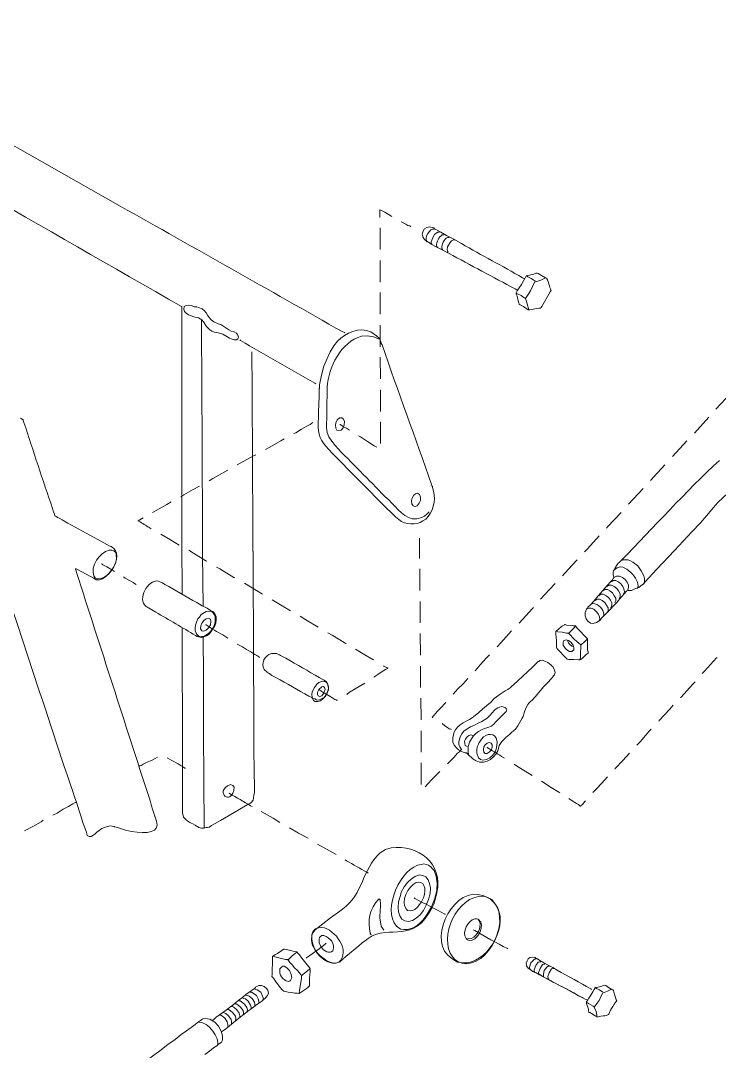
# Model space of a CAD drawing. Extents: x 0 to 593, y 0 to 274.
# Drawn here: x 507.61 to 539.98, y 60.95 to 108.73 of the extents above; entities that cross this region are included whole.
import ezdxf

# ---------------------------------------------------------------- set-up
doc = ezdxf.new("R2010")
doc.units = 0
doc.header["$LTSCALE"] = 0.3
doc.header["$MEASUREMENT"] = 0
doc.layers.add('1', color=1, linetype='CONTINUOUS')

msp = doc.modelspace()

# ---------------------------------------------------------------- linework, layer by layer
at = {"layer": '1', "color": 41, "lineweight": 13}
for points in [[(497.079, 108.734), (497.101, 108.712), (497.145, 108.69, -0.000078), (507.463, 102.831), (512.222, 100.134, -0.001048), (522.539, 94.298), (522.606, 94.276), (522.628, 94.254)], [(515.087, 82.156), (515.081, 84.532, -0.001423), (515.076, 95.456), (515.076, 95.479), (515.053, 95.478, -0.000633), (495.818, 106.555), (495.796, 106.555)], [(528.036, 98.398), (527.68, 98.597), (527.347, 98.773), (527.08, 98.928), (526.88, 99.039), (526.791, 99.083), (526.746, 99.127), (526.702, 99.127), (526.679, 99.149), (526.546, 99.171), (526.435, 99.149), (526.324, 99.082), (526.258, 98.971), (526.214, 98.837), (526.236, 98.704), (526.326, 98.593), (526.459, 98.483), (526.481, 98.483), (526.504, 98.46), (526.637, 98.372), (526.837, 98.261), (527.104, 98.129), (527.437, 97.952, 0.002401), (530.528, 96.294), (530.595, 96.25), (530.617, 96.228), (530.639, 96.228)], [(515.987, 94.881), (515.987, 94.859, -0.000536), (516.037, 83.979), (516.065, 81.581)], [(521.28, 91.897), (521.235, 91.919, -0.001255), (517.788, 93.909), (517.766, 93.931)], [(516.335, 71.345), (516.446, 71.412), (516.867, 71.657), (517.688, 72.126), (518.109, 72.371), (518.22, 72.438), (518.286, 72.482), (518.375, 72.594), (518.397, 72.683), (518.419, 72.838), (518.441, 72.927), (518.44, 73.238, -0.005539), (518.409, 76.746), (518.403, 79.055, -0.00002), (518.323, 93.177), (518.323, 93.377)], [(511.906, 84.279), (511.862, 84.301), (511.795, 84.346), (511.706, 84.39), (511.461, 84.523), (511.15, 84.699), (510.817, 84.876), (510.127, 85.252), (509.794, 85.429), (509.527, 85.583), (509.416, 85.65), (509.327, 85.694), (509.26, 85.738), (509.216, 85.76), (509.193, 85.782), (509.171, 85.849), (509.126, 85.96), (509.082, 86.115, -0.003696), (507.761, 90.109), (507.717, 90.198), (507.717, 90.242), (507.694, 90.242), (507.672, 90.264), (507.605, 90.308)], [(504.249, 73.824), (504.293, 74.113), (504.358, 74.757), (504.445, 75.468, -0.000177), (505.685, 85.863), (505.685, 85.951), (505.707, 86.018), (505.707, 86.062), (505.707, 86.04), (505.729, 85.996), (505.751, 85.907, 0.000324), (509.756, 73.771), (509.891, 73.394), (510.002, 73.039), (510.114, 72.706)], [(513.713, 72.182), (513.668, 72.338), (513.623, 72.515), (513.556, 72.715, -0.000674), (510.199, 83.143), (510.177, 83.231), (510.154, 83.298), (510.154, 83.32), (510.177, 83.32), (510.466, 83.166), (510.777, 82.989), (510.933, 82.922), (510.999, 82.878), (511.11, 82.812), (511.266, 82.812), (511.399, 82.857), (511.554, 82.968), (511.687, 83.102), (511.82, 83.258)], [(515.776, 81.758), (516.021, 81.603), (516.243, 81.492), (516.399, 81.382), (516.51, 81.338), (516.554, 81.293), (516.621, 81.205), (516.666, 81.094), (516.666, 80.961), (516.644, 80.805), (516.6, 80.672), (516.423, 80.405), (516.335, 80.294), (516.224, 80.205), (516.091, 80.16), (515.98, 80.137), (515.847, 80.159), (515.802, 80.181), (515.78, 80.181), (515.713, 80.225, 0.005522), (513.868, 81.309), (513.69, 81.419), (513.534, 81.508), (513.467, 81.53), (513.467, 81.552), (513.423, 81.574)], [(516.069, 80.138), (516.073, 78.383, 0.001927), (516.113, 71.322), (516.113, 71.278)], [(526.714, 76.412), (526.67, 76.434), (526.692, 76.456, -0.012269), (527.29, 77.101), (527.312, 77.124)], [(529.205, 75.041), (529.227, 75.041, 0.009497), (529.894, 74.621), (530.027, 74.533)], [(517.264, 72.924), (517.286, 72.902, -0.009916), (518.264, 72.327), (518.331, 72.305)], [(522.645, 69.829), (522.712, 69.785, 0.008013), (523.646, 69.254), (523.712, 69.21)], [(506.051, 54.977, 0.001828), (513.653, 60.68), (514.052, 60.97), (514.429, 61.259), (514.761, 61.504), (515.049, 61.727), (515.293, 61.905), (515.515, 62.061), (515.692, 62.195), (515.803, 62.284), (515.891, 62.351), (515.936, 62.373), (515.958, 62.396), (516.046, 62.462), (516.157, 62.485), (516.269, 62.463), (516.38, 62.441), (516.602, 62.308), (516.78, 62.109), (516.892, 61.887), (516.959, 61.665), (516.959, 61.466), (516.915, 61.377), (516.849, 61.332), (516.782, 61.287), (516.694, 61.198), (516.538, 61.109), (516.361, 60.953), (516.139, 60.797)]]:
    msp.add_lwpolyline(points, format="xyb", dxfattribs=at)
for points in [[(524.258, 99.609), (524.257, 99.965), (524.302, 99.943), (524.39, 99.898), (524.479, 99.854), (524.813, 99.655)], [(525.235, 99.412), (525.458, 99.302), (525.547, 99.235), (525.636, 99.213), (525.68, 99.169)], [(524.262, 98.122), (524.259, 99.121)], [(526.768, 99.061), (526.702, 99.06), (526.613, 99.038), (526.48, 98.86), (526.414, 98.749), (526.392, 98.638), (526.392, 98.549), (526.437, 98.482)], [(527.013, 98.928), (526.946, 98.928), (526.858, 98.883), (526.791, 98.816), (526.725, 98.705), (526.637, 98.483), (526.637, 98.416), (526.681, 98.35)], [(527.235, 98.795), (527.147, 98.795)], [(527.724, 98.575), (527.658, 98.574), (527.569, 98.53), (527.503, 98.441), (527.436, 98.33), (527.392, 98.241), (527.37, 98.13), (527.393, 98.041), (527.415, 97.996)], [(527.458, 98.685), (527.391, 98.685)], [(526.881, 98.284), (526.926, 98.217)], [(527.126, 98.173), (527.171, 98.107)], [(524.265, 96.612), (524.263, 97.611)], [(532.171, 96.254), (532.194, 96.21), (532.171, 96.21), (532.149, 96.165), (532.083, 96.054), (531.818, 95.587), (531.751, 95.476), (531.729, 95.431), (531.685, 95.409), (531.618, 95.409), (531.507, 95.386), (531.285, 95.342), (531.197, 95.319), (531.13, 95.319), (531.085, 95.363), (530.908, 95.474), (530.752, 95.562), (530.707, 95.584), (530.685, 95.651), (530.663, 95.74), (530.618, 95.962), (530.573, 96.05), (530.573, 96.117), (530.617, 96.206), (530.706, 96.339), (530.816, 96.495), (530.905, 96.673), (530.993, 96.806), (531.037, 96.895), (531.059, 96.895), (531.104, 96.918), (531.193, 96.94), (531.392, 96.985), (531.481, 97.03), (531.548, 97.03), (531.592, 97.008), (531.659, 96.963), (531.748, 96.919), (531.926, 96.809), (531.992, 96.787), (531.992, 96.764)], [(530.971, 96.762), (530.949, 96.762), (530.86, 96.806)], [(531.926, 96.809), (531.704, 96.697), (531.571, 96.652), (531.415, 96.608), (531.239, 96.207), (531.128, 96.029), (530.995, 95.852), (531.085, 95.607), (531.152, 95.319)], [(531.46, 96.652), (531.437, 96.674), (531.393, 96.696), (531.26, 96.785), (531.104, 96.851), (531.059, 96.895)], [(524.269, 95.124), (524.267, 96.123)], [(530.995, 95.852), (530.973, 95.874), (530.929, 95.896), (530.795, 95.984), (530.662, 96.051), (530.617, 96.073), (530.595, 96.095)], [(515.853, 95.436), (515.764, 95.458), (515.653, 95.458), (515.52, 95.524), (515.364, 95.546), (515.275, 95.523), (515.187, 95.479)], [(515.854, 94.948), (516.01, 94.859), (516.077, 94.77)], [(517.166, 94.085), (517.277, 94.019), (517.366, 93.974), (517.5, 93.93), (517.611, 93.931), (517.677, 93.975), (517.699, 94.064), (517.677, 94.153), (517.61, 94.241), (517.499, 94.308), (517.366, 94.33), (517.254, 94.396), (517.076, 94.529), (516.876, 94.639), (516.765, 94.683)], [(523.827, 94.301), (524.094, 94.124), (524.228, 93.992), (524.295, 93.836), (524.317, 93.814), (524.317, 93.77), (524.362, 93.703)], [(524.273, 93.614), (524.27, 94.613)], [(521.437, 91.32), (521.436, 91.675), (521.458, 91.698), (521.457, 91.853), (521.545, 92.297), (521.655, 92.719), (521.81, 93.075), (521.942, 93.386), (522.119, 93.653), (522.296, 93.876)], [(524.228, 93.969), (523.961, 94.08), (523.672, 94.123), (523.406, 94.101)], [(524.277, 92.126), (524.274, 93.126)], [(521.813, 91.743), (521.814, 91.388), (521.793, 90.988), (521.795, 90.211), (521.773, 90.144), (521.773, 89.855), (521.818, 89.633), (521.885, 89.434), (522.019, 89.234), (522.197, 89.013)], [(524.281, 90.617), (524.278, 91.616)], [(539.824, 90.722), (540.51, 91.457)], [(538.827, 89.609), (539.491, 90.344)], [(520.264, 89.585), (520.353, 89.63), (520.619, 89.786), (520.841, 89.92), (521.018, 90.009), (521.107, 90.076), (521.151, 90.098)], [(522.395, 90.012), (522.417, 90.012), (522.484, 89.968), (522.573, 89.902), (522.706, 89.835), (522.839, 89.747)], [(524.284, 89.129), (524.282, 90.128)], [(523.262, 89.482), (523.351, 89.437), (523.684, 89.216), (523.996, 89.017), (524.107, 88.951)], [(518.956, 88.849), (519.266, 89.027), (519.665, 89.25), (519.821, 89.34)], [(537.808, 88.519), (538.473, 89.253)], [(517.647, 88.135), (518.401, 88.559), (518.512, 88.604)], [(536.79, 87.406), (537.454, 88.14)], [(516.339, 87.399), (516.517, 87.511), (517.204, 87.89)], [(525.137, 85.6), (524.981, 85.733), (524.825, 85.888), (524.514, 86.176), (523.356, 87.35), (522.777, 87.926)], [(515.031, 86.663), (515.164, 86.752), (515.607, 86.998), (515.896, 87.154)], [(526.643, 87.225), (526.665, 87.159), (526.687, 87.136), (526.687, 87.092)], [(535.771, 86.315), (536.458, 87.05)], [(524.49, 86.665), (524.668, 86.51), (524.802, 86.355)], [(513.723, 85.927), (514.033, 86.105), (514.388, 86.306), (514.588, 86.418)], [(513.08, 85.526), (513.035, 85.548), (513.058, 85.548), (513.124, 85.593), (513.279, 85.682)], [(526.202, 85.692), (526.313, 85.759), (526.424, 85.848), (526.535, 85.959)], [(526.491, 85.737), (526.38, 85.626), (526.247, 85.537)], [(535.445, 83.717), (535.334, 83.605), (535.29, 83.583), (535.29, 83.561), (535.245, 83.516), (535.135, 83.338), (535.068, 83.183), (535.069, 83.05), (535.091, 82.916), (535.091, 82.894), (535.069, 82.872), (535.025, 82.805), (534.959, 82.738), (534.781, 82.538), (534.582, 82.316), (534.361, 82.071), (534.161, 81.826), (534.006, 81.648), (533.896, 81.537), (533.874, 81.514), (533.874, 81.492), (533.829, 81.448), (533.763, 81.292), (533.764, 81.137), (533.808, 81.004), (533.897, 80.893), (534.009, 80.804), (534.142, 80.782), (534.297, 80.827), (534.452, 80.916), (534.474, 80.961), (534.497, 80.983), (534.541, 81.05), (534.785, 81.295), (535.227, 81.762), (535.427, 82.007), (535.604, 82.185), (535.648, 82.252), (535.692, 82.296), (535.737, 82.318), (535.914, 82.319), (536.07, 82.386), (536.247, 82.453), (536.424, 82.587), (536.447, 82.609), (536.535, 82.698), (536.712, 82.898), (537.089, 83.299), (537.908, 84.167), (538.705, 85.035), (539.104, 85.458), (539.48, 85.881)], [(534.753, 85.203), (534.797, 85.269), (535.439, 85.937)], [(513.658, 85.172), (513.569, 85.238)], [(514.948, 84.42), (514.548, 84.663), (514.103, 84.929)], [(526.094, 84.737), (526.094, 84.715)], [(533.734, 84.112), (533.867, 84.246), (534.42, 84.847)], [(511.707, 84.19), (511.84, 84.19), (511.929, 84.146), (512.018, 84.08), (512.04, 83.969)], [(516.238, 83.669), (516.193, 83.691), (515.615, 84.044), (515.393, 84.177)], [(526.096, 83.893), (526.096, 83.804)], [(532.715, 82.999), (532.981, 83.289), (533.402, 83.734)], [(535.334, 83.605), (535.422, 83.694), (535.533, 83.739), (535.755, 83.74), (535.867, 83.696), (535.978, 83.629), (536.2, 83.452), (536.356, 83.23), (536.49, 82.987), (536.513, 82.876), (536.513, 82.676), (536.469, 82.609)], [(511.353, 83.545), (511.375, 83.545), (511.42, 83.501), (511.509, 83.457), (511.597, 83.413), (511.864, 83.258), (511.953, 83.191)], [(517.527, 82.895), (517.483, 82.917), (516.838, 83.315), (516.682, 83.403)], [(526.097, 83.316), (526.1, 82.317)], [(535.068, 83.227), (535.179, 83.316)], [(511.155, 82.856), (511.066, 82.901), (510.999, 82.989)], [(512.376, 82.948), (512.443, 82.882), (512.709, 82.749), (512.821, 82.683), (512.887, 82.639), (512.954, 82.594)], [(513.997, 82.752), (514.131, 82.686), (514.153, 82.686), (514.175, 82.664), (514.286, 82.598)], [(534.981, 82.716), (535.069, 82.783), (535.18, 82.783), (535.314, 82.717), (535.425, 82.629), (535.514, 82.496), (535.559, 82.385), (535.582, 82.251), (535.537, 82.163)], [(535.091, 82.916), (535.224, 82.983), (535.358, 82.984), (535.491, 82.917), (535.624, 82.829), (535.714, 82.696), (535.781, 82.563), (535.781, 82.452), (535.737, 82.341)], [(518.817, 82.143), (517.972, 82.651)], [(531.697, 81.909), (532.117, 82.354), (532.383, 82.643)], [(534.582, 82.293), (534.671, 82.36), (534.804, 82.361), (534.915, 82.294), (535.027, 82.206), (535.116, 82.073), (535.183, 81.962), (535.183, 81.829), (535.139, 81.74)], [(534.782, 82.494), (534.87, 82.561), (534.981, 82.561), (535.115, 82.495), (535.226, 82.406), (535.315, 82.295), (535.382, 82.162), (535.382, 82.029), (535.338, 81.94)], [(536.203, 82.453), (536.158, 82.408)], [(520.107, 81.369), (519.262, 81.877)], [(526.123, 81.806), (526.126, 80.807)], [(534.228, 81.848), (534.317, 81.915), (534.428, 81.916), (534.561, 81.849), (534.672, 81.761), (534.761, 81.628), (534.828, 81.517), (534.829, 81.384), (534.785, 81.295)], [(534.405, 82.071), (534.494, 82.138), (534.605, 82.138), (534.738, 82.072), (534.849, 81.983), (534.939, 81.872), (535.005, 81.739), (535.006, 81.628), (534.962, 81.517)], [(530.7, 80.796), (531.32, 81.486), (531.364, 81.53)], [(533.829, 81.448), (533.918, 81.492), (534.051, 81.493), (534.162, 81.449), (534.274, 81.338), (534.363, 81.227), (534.43, 81.094), (534.452, 80.983), (534.386, 80.872)], [(534.006, 81.648), (534.117, 81.715)], [(521.397, 80.617), (520.819, 80.949), (520.552, 81.126)], [(534.629, 81.183), (534.585, 81.072)], [(515.091, 80.579), (515.098, 77.759)], [(516.178, 80.715), (516.201, 80.715)], [(522.687, 79.843), (522.598, 79.91), (522.042, 80.241), (521.842, 80.352)], [(526.127, 80.318), (526.13, 79.319)], [(529.681, 79.705), (529.859, 79.883), (530.346, 80.44)], [(532.411, 80.423), (532.433, 80.423), (532.5, 80.401), (532.7, 80.379), (532.9, 80.335), (532.988, 80.335), (533.011, 80.313), (533.278, 80.047), (533.478, 79.87), (533.545, 79.804), (533.567, 79.782), (533.567, 79.671), (533.546, 79.426), (533.546, 79.204), (533.524, 79.115), (533.524, 79.093)], [(532.988, 80.335), (533.011, 80.335), (533.276, 80.603), (533.298, 80.647), (533.321, 80.669)], [(516.979, 80.251), (517.201, 80.096)], [(517.646, 79.831), (517.891, 79.698)], [(532.945, 79.98), (532.989, 79.891), (533.056, 79.803), (533.145, 79.736), (533.234, 79.714)], [(533.567, 79.782), (533.589, 79.804), (533.611, 79.826), (533.722, 79.915), (533.877, 80.071)], [(519.426, 78.281), (519.249, 78.369), (519.137, 78.458), (519.071, 78.48), (519.071, 78.502), (519.026, 78.524), (518.893, 78.657), (518.848, 78.768), (518.825, 78.879), (518.869, 79.101), (518.936, 79.19), (519.024, 79.279), (519.113, 79.346), (519.224, 79.39), (519.468, 79.391), (519.601, 79.325), (519.646, 79.303), (519.735, 79.259), (519.89, 79.17)], [(523.976, 79.092), (523.932, 79.114), (523.554, 79.335), (523.131, 79.6)], [(518.647, 79.234), (518.669, 79.211)], [(528.535, 76.416), (528.69, 76.528), (528.823, 76.639), (529.045, 76.839), (529.178, 76.951), (529.333, 77.084), (529.377, 77.107), (529.421, 77.173), (529.554, 77.307), (529.82, 77.507), (530.064, 77.663), (530.175, 77.73), (530.241, 77.775), (530.286, 77.797), (530.33, 77.842), (530.374, 77.886), (530.463, 77.953), (530.64, 78.131), (531.105, 78.554), (531.327, 78.755), (531.593, 79.022), (531.615, 79.022), (531.659, 79.066), (531.77, 79.089), (531.904, 79.045), (532.037, 78.978), (532.17, 78.868), (532.282, 78.757), (532.349, 78.624), (532.371, 78.513), (532.349, 78.402), (532.305, 78.357), (532.261, 78.313), (532.194, 78.224), (532.039, 78.046), (531.84, 77.846), (531.464, 77.401), (531.309, 77.222), (531.242, 77.178), (531.198, 77.133), (531.153, 77.089), (531.109, 77.022), (531.021, 76.866), (530.955, 76.689), (530.911, 76.533), (530.889, 76.466), (530.844, 76.4), (530.645, 76.044), (530.535, 75.888), (530.468, 75.821), (530.424, 75.799), (530.424, 75.777), (530.38, 75.755), (530.335, 75.71)], [(528.663, 78.593), (528.906, 78.86), (529.194, 79.193), (529.327, 79.327)], [(539.188, 78.463), (539.299, 78.575), (539.852, 79.198), (539.875, 79.198)], [(523.978, 78.292), (524.156, 78.426), (524.355, 78.56), (524.51, 78.649), (524.599, 78.693), (524.621, 78.716), (524.577, 78.738), (524.532, 78.76), (524.443, 78.804), (524.421, 78.826)], [(526.131, 78.808), (526.133, 77.809)], [(521.25, 77.175), (521.183, 77.219), (521.139, 77.286), (521.116, 77.375), (521.094, 77.486), (521.116, 77.597), (521.16, 77.708), (521.226, 77.819), (521.27, 77.886), (521.337, 77.975), (521.425, 78.041), (521.514, 78.086), (521.603, 78.109), (521.692, 78.087), (521.758, 78.065), (521.825, 77.998), (521.848, 77.909)], [(521.447, 78.286), (521.58, 78.197), (521.669, 78.153)], [(522.715, 77.49), (522.848, 77.601), (523.114, 77.757), (523.557, 78.025)], [(527.644, 77.502), (527.866, 77.747), (528.109, 77.992), (528.331, 78.236)], [(538.17, 77.351), (538.214, 77.373), (538.745, 77.952), (538.856, 78.085)], [(521.139, 77.308), (521.094, 77.352), (520.961, 77.419)], [(521.404, 77.731), (521.426, 77.708), (521.471, 77.686), (521.604, 77.598), (521.982, 77.377), (522.16, 77.266), (522.227, 77.244), (522.249, 77.222), (522.293, 77.222)], [(521.87, 77.71), (521.826, 77.598), (521.716, 77.42), (521.649, 77.331), (521.538, 77.287)], [(521.559, 77.842), (521.648, 77.864), (521.692, 77.82), (521.715, 77.731)], [(526.157, 77.321), (526.159, 76.321)], [(537.173, 76.26), (537.195, 76.282), (537.682, 76.817), (537.837, 76.995)], [(529.312, 76.485), (529.223, 76.396), (528.98, 76.24)], [(529.424, 76.019), (529.557, 76.152), (529.579, 76.175), (530.089, 76.687), (530.111, 76.709), (530.133, 76.775), (530.11, 76.842), (530.066, 76.886), (529.999, 76.908), (529.91, 76.93), (529.799, 76.908)], [(527.559, 75.859), (527.537, 75.881), (527.47, 75.903), (527.381, 75.969), (527.27, 76.036), (527.137, 76.146)], [(526.161, 75.811), (526.163, 74.811)], [(529.76, 75.043), (529.716, 74.887), (529.627, 74.731), (529.517, 74.598), (529.384, 74.486), (529.228, 74.397), (529.051, 74.352), (528.873, 74.352), (528.718, 74.418), (528.673, 74.44), (528.651, 74.44), (528.629, 74.462), (528.54, 74.529), (528.339, 74.706), (528.273, 74.795), (528.206, 74.794), (528.117, 74.816), (528.006, 74.86), (527.895, 74.927), (527.784, 75.038), (527.694, 75.148), (527.627, 75.281), (527.627, 75.503), (527.649, 75.548)], [(528.294, 75.083), (528.205, 75.127), (528.183, 75.216), (528.182, 75.327), (528.227, 75.416), (528.293, 75.527), (528.382, 75.594), (528.47, 75.617), (528.604, 75.573)], [(529.028, 74.441), (528.917, 74.485), (528.828, 74.552), (528.739, 74.774), (528.739, 74.907), (528.76, 75.062), (528.827, 75.196), (528.849, 75.262), (528.871, 75.285), (528.959, 75.418), (529.048, 75.529), (529.159, 75.596), (529.27, 75.641), (529.381, 75.641), (529.492, 75.619), (529.581, 75.553), (529.648, 75.464)], [(536.154, 75.147), (536.309, 75.303), (536.73, 75.793), (536.819, 75.882)], [(527.916, 75.282), (527.916, 75.171), (527.961, 75.06), (528.028, 74.949)], [(528.362, 74.662), (528.339, 74.861), (528.339, 75.083), (528.405, 75.283)], [(513.086, 74.157), (513.108, 74.179), (513.197, 74.202), (513.286, 74.268), (513.441, 74.335), (513.729, 74.469), (513.951, 74.581)], [(514.395, 74.56), (514.618, 74.427), (514.907, 74.273), (515.04, 74.184), (515.151, 74.118), (515.218, 74.073), (515.24, 74.074)], [(527.386, 74.282), (527.674, 74.571), (527.851, 74.771), (527.939, 74.838), (527.984, 74.905), (528.028, 74.927), (528.028, 74.949)], [(535.136, 74.035), (535.158, 74.057), (535.512, 74.435), (535.822, 74.769)], [(526.164, 74.323), (526.167, 73.324)], [(530.472, 74.267), (530.583, 74.179), (531.317, 73.736)], [(526.345, 73.213), (526.478, 73.347), (526.677, 73.569), (527.031, 73.925)], [(534.117, 72.944), (534.294, 73.122), (534.538, 73.389), (534.804, 73.678)], [(517.329, 73.324), (517.44, 73.28), (517.507, 73.191)], [(531.74, 73.471), (532.185, 73.183), (532.541, 72.962), (532.585, 72.94)], [(533.008, 72.675), (533.163, 72.564), (533.363, 72.431), (533.452, 72.387), (533.497, 72.343), (533.541, 72.321), (533.564, 72.321), (533.586, 72.343), (533.652, 72.41), (533.741, 72.521), (533.785, 72.566)], [(510.181, 72.507), (510.182, 72.484), (510.137, 72.484), (510.026, 72.417), (509.827, 72.306), (509.583, 72.172), (509.295, 71.994), (509.095, 71.904)], [(515.112, 72.03), (515.112, 71.986), (515.135, 71.875), (515.157, 71.808)], [(518.754, 72.062), (519.31, 71.752), (519.621, 71.553)], [(508.651, 71.659), (508.563, 71.592), (508.164, 71.369), (507.787, 71.168)], [(511.494, 71.333), (511.628, 71.378), (511.761, 71.4), (511.938, 71.378), (511.961, 71.356), (512.027, 71.334), (512.183, 71.29), (512.472, 71.202), (512.738, 71.136), (513.005, 71.115), (513.249, 71.093), (513.471, 71.094), (513.649, 71.139), (513.804, 71.206), (513.893, 71.295), (513.937, 71.428)], [(515.691, 71.432), (515.758, 71.388), (515.802, 71.366)], [(520.066, 71.31), (520.488, 71.067), (520.933, 70.824)], [(510.651, 71.109), (510.674, 71.02), (510.696, 70.953)], [(521.355, 70.558), (521.667, 70.381), (522.223, 70.072)], [(524.265, 70.144), (524.509, 70.3), (524.775, 70.389)], [(526.176, 69.616), (526.287, 69.638), (526.398, 69.616), (526.509, 69.572), (526.621, 69.506), (526.687, 69.417), (526.776, 69.328), (526.866, 69.062), (526.911, 68.751), (526.89, 68.418), (526.802, 68.041), (526.647, 67.641), (526.448, 67.307)], [(525.934, 68.771), (526.045, 68.794), (526.156, 68.772), (526.245, 68.728), (526.29, 68.639), (526.334, 68.506), (526.335, 68.373), (526.313, 68.217), (526.269, 68.061), (526.18, 67.884), (526.092, 67.75), (525.981, 67.617), (525.871, 67.528), (525.76, 67.483), (525.649, 67.46), (525.538, 67.482), (525.471, 67.549)], [(524.182, 67.99), (524.226, 68.012), (524.271, 67.968)], [(525.847, 68.06), (525.869, 68.038)], [(526.89, 68.307), (526.802, 67.93), (526.758, 67.774), (526.67, 67.618), (526.515, 67.352)], [(528.8, 68.223), (529.066, 68.157), (529.378, 68.003), (529.578, 67.803), (529.712, 67.582)], [(529.044, 68.135), (529.178, 68.113), (529.311, 68.047), (529.444, 67.981), (529.533, 67.87)], [(521.1, 65.983), (521.078, 66.139), (521.1, 66.317), (521.144, 66.45), (521.254, 66.583), (521.963, 67.14), (522.34, 67.408), (522.518, 67.541)], [(527.27, 67.309), (527.292, 67.309)], [(528.647, 67.09), (528.736, 67.091), (528.803, 67.069), (528.936, 66.936)], [(528.825, 67.046), (528.892, 66.958)], [(521.099, 66.361), (521.166, 66.517), (521.276, 66.628), (521.409, 66.673), (521.565, 66.695)], [(523.853, 66.346), (523.808, 66.434)], [(524.318, 66.747), (524.43, 66.569)], [(525.362, 66.594), (525.229, 66.616), (525.14, 66.66), (525.029, 66.748)], [(528.582, 66.58), (528.649, 66.558)], [(522.078, 65.608), (522.012, 65.564), (521.945, 65.542), (521.879, 65.541), (521.79, 65.563), (521.634, 65.652), (521.567, 65.74), (521.523, 65.807), (521.433, 65.984), (521.433, 66.162), (521.455, 66.229), (521.499, 66.273), (521.566, 66.318), (521.655, 66.318)], [(523.521, 66.034), (523.454, 65.989), (523.41, 65.967), (523.277, 65.833), (522.679, 65.343), (522.39, 65.099), (522.257, 65.054), (522.102, 65.031), (521.946, 65.075), (521.791, 65.141), (521.657, 65.252)], [(521.767, 65.963), (521.744, 65.941)], [(528.405, 66.091), (528.317, 66.113), (528.25, 66.179)], [(528.494, 66.18), (528.316, 66.157)], [(519.281, 65.335), (519.281, 65.357), (519.325, 65.38), (519.392, 65.424), (519.503, 65.491), (519.702, 65.625), (519.769, 65.669), (519.791, 65.692), (519.835, 65.692), (519.924, 65.67), (520.169, 65.604), (520.28, 65.582), (520.369, 65.56), (520.413, 65.56), (520.435, 65.516), (520.524, 65.427), (520.636, 65.272), (520.881, 64.962), (520.97, 64.851), (521.014, 64.806), (521.015, 64.651), (520.993, 64.34), (520.994, 63.985), (520.928, 63.918), (520.839, 63.851), (520.507, 63.628), (520.418, 63.65), (520.307, 63.65), (520.151, 63.672), (519.996, 63.694), (519.885, 63.716), (519.796, 63.738), (519.729, 63.804), (519.64, 63.915), (519.417, 64.203), (519.328, 64.336), (519.239, 64.424), (519.261, 64.513)], [(519.992, 65.181), (520.191, 65.382), (520.347, 65.493), (520.391, 65.538), (520.413, 65.56)], [(530.161, 65.718), (530.183, 65.695)], [(519.281, 65.357), (519.326, 65.357), (519.392, 65.335), (519.881, 65.203), (519.97, 65.203), (520.014, 65.159), (520.081, 65.071), (520.193, 64.96), (520.304, 64.827), (520.437, 64.694), (520.527, 64.583), (520.593, 64.494), (520.638, 64.472), (520.616, 64.428), (520.616, 64.339), (520.529, 63.762), (520.507, 63.673), (520.507, 63.628)], [(520.902, 65.317), (520.858, 65.295), (520.858, 65.272)], [(522.346, 65.076), (522.213, 65.031), (522.058, 65.031)], [(528.097, 65.046), (527.853, 65.09), (527.586, 65.245)], [(527.831, 65.134), (527.719, 65.201), (527.63, 65.312)], [(531.851, 64.389), (531.651, 64.5), (531.496, 64.588), (531.273, 64.699), (531.251, 64.721), (531.118, 64.81), (531.051, 64.92), (531.028, 65.031), (531.072, 65.142), (531.117, 65.231), (531.205, 65.298), (531.316, 65.321), (531.45, 65.299), (531.472, 65.277), (531.561, 65.233), (531.672, 65.166), (531.85, 65.056), (532.05, 64.945), (532.272, 64.835), (532.05, 64.945), (531.85, 65.056), (531.672, 65.166), (531.561, 65.233), (531.472, 65.277), (531.45, 65.299), (531.316, 65.321), (531.205, 65.298), (531.117, 65.231), (531.072, 65.142), (531.028, 65.031), (531.051, 64.92), (531.118, 64.81), (531.251, 64.721), (531.273, 64.699), (531.34, 64.655), (531.474, 64.588), (531.629, 64.522), (531.807, 64.412)], [(531.516, 65.232), (531.45, 65.232), (531.383, 65.188), (531.25, 65.054), (531.184, 64.854), (531.184, 64.787), (531.229, 64.721)], [(531.716, 65.1), (531.65, 65.1), (531.583, 65.077), (531.473, 64.921), (531.407, 64.721), (531.407, 64.655), (531.429, 64.61)], [(519.616, 64.781), (519.704, 64.87), (519.749, 64.892), (519.815, 64.892), (519.949, 64.826), (520.06, 64.693), (520.149, 64.516), (520.172, 64.36), (520.106, 64.227), (520.061, 64.204), (520.017, 64.182)], [(520.638, 64.472), (520.682, 64.517), (520.837, 64.628), (520.97, 64.74), (521.015, 64.762), (521.037, 64.784)], [(531.894, 64.989), (531.85, 64.989), (531.783, 64.967), (531.673, 64.789), (531.607, 64.611), (531.607, 64.544), (531.651, 64.5)], [(532.117, 64.901), (532.05, 64.901), (531.984, 64.856), (531.873, 64.7), (531.829, 64.523), (531.829, 64.456), (531.851, 64.412)], [(532.339, 64.79), (532.272, 64.79), (532.206, 64.768), (532.095, 64.59), (532.029, 64.412), (532.051, 64.346), (532.074, 64.301)], [(517.887, 63.444), (518.042, 63.578), (518.197, 63.689), (518.33, 63.778), (518.441, 63.867), (518.485, 63.912), (518.508, 63.934), (518.641, 64.001), (518.774, 64.001), (518.885, 63.957), (518.996, 63.869), (519.063, 63.78), (519.086, 63.647), (519.041, 63.536), (518.953, 63.425), (518.931, 63.402), (518.864, 63.358), (518.776, 63.269), (518.643, 63.18), (518.488, 63.068)], [(518.242, 63.689), (518.308, 63.689), (518.375, 63.645), (518.531, 63.535), (518.62, 63.379), (518.642, 63.268), (518.643, 63.18)], [(518.441, 63.845), (518.508, 63.823), (518.574, 63.801), (518.73, 63.69), (518.819, 63.513), (518.842, 63.424), (518.842, 63.313)], [(534.365, 62.553), (534.321, 62.53), (534.321, 62.553), (534.254, 62.575), (533.987, 62.752), (533.943, 62.752), (533.943, 62.774), (533.92, 62.818), (533.92, 62.907), (533.831, 63.173), (533.831, 63.24), (533.875, 63.307), (533.941, 63.418), (534.03, 63.551), (534.118, 63.707), (534.184, 63.818), (534.229, 63.885), (534.251, 63.907), (534.295, 63.907), (534.362, 63.929), (534.539, 63.974), (534.606, 63.997), (534.672, 64.019), (534.717, 63.997), (534.85, 63.908), (535.006, 63.82), (535.05, 63.798), (535.073, 63.776), (535.073, 63.754), (535.095, 63.687), (535.118, 63.598), (535.207, 63.332), (535.229, 63.31), (535.207, 63.265)], [(534.984, 63.82), (534.917, 63.798), (534.806, 63.731), (534.562, 63.641), (534.408, 63.308), (534.186, 62.996), (534.276, 62.797), (534.321, 62.53)], [(534.584, 63.686), (534.584, 63.708), (534.54, 63.73), (534.429, 63.796), (534.295, 63.863), (534.251, 63.885), (534.251, 63.907)], [(517.532, 63.155), (517.599, 63.155), (517.666, 63.11), (517.799, 63), (517.911, 62.845), (517.933, 62.734), (517.911, 62.623)], [(517.71, 63.288), (517.776, 63.288), (517.843, 63.244), (517.977, 63.133), (518.088, 62.978), (518.111, 62.867), (518.089, 62.756)], [(517.887, 63.422), (517.954, 63.4), (518.02, 63.378), (518.154, 63.267), (518.265, 63.09), (518.288, 63.001), (518.266, 62.89)], [(518.064, 63.556), (518.131, 63.534), (518.198, 63.511), (518.331, 63.401), (518.443, 63.223), (518.465, 63.135), (518.465, 63.024)], [(533.452, 63.528), (533.586, 63.461), (533.652, 63.439), (533.675, 63.417)], [(533.63, 63.439), (533.764, 63.373), (533.853, 63.329), (533.875, 63.307)], [(534.186, 62.996), (534.186, 63.019), (534.142, 63.041), (534.031, 63.107), (533.92, 63.173), (533.875, 63.196), (533.853, 63.195)], [(516.823, 62.62), (516.89, 62.62), (516.957, 62.576), (517.09, 62.465), (517.179, 62.31), (517.202, 62.199), (517.202, 62.11)], [(516.978, 62.753), (517.045, 62.731), (517.112, 62.709), (517.245, 62.599), (517.357, 62.421), (517.379, 62.333), (517.379, 62.222)], [(517.178, 62.887), (517.244, 62.887), (517.311, 62.843), (517.445, 62.732), (517.556, 62.577), (517.579, 62.466), (517.557, 62.377)], [(517.355, 63.021), (517.422, 63.021), (517.488, 62.999), (517.622, 62.866), (517.733, 62.711), (517.756, 62.6), (517.756, 62.511)], [(515.825, 62.306), (516.003, 62.285), (516.203, 62.196), (516.358, 62.064), (516.514, 61.886), (516.626, 61.709), (516.715, 61.532), (516.738, 61.354), (516.738, 61.243)], [(516.491, 62.375), (516.513, 62.397), (516.579, 62.442), (516.668, 62.531)], [(517.113, 61.999), (517.003, 61.91), (516.936, 61.865), (516.914, 61.843)]]:
    msp.add_lwpolyline(points, dxfattribs=at)
for points in [[(532.194, 96.21), (532.171, 96.254), (532.194, 96.21), (532.171, 96.21), (532.149, 96.165), (532.083, 96.054), (531.818, 95.587), (531.751, 95.476), (531.729, 95.431), (531.685, 95.409), (531.618, 95.409), (531.507, 95.386), (531.285, 95.342), (531.197, 95.319), (531.13, 95.319), (531.085, 95.363), (530.908, 95.474), (530.752, 95.562), (530.707, 95.584), (530.685, 95.651), (530.663, 95.74), (530.618, 95.962), (530.573, 96.05), (530.573, 96.117), (530.617, 96.206), (530.706, 96.339), (530.816, 96.495), (530.905, 96.673), (530.993, 96.806), (531.037, 96.895), (531.059, 96.895), (531.104, 96.918), (531.193, 96.94), (531.392, 96.985), (531.481, 97.03), (531.548, 97.03), (531.592, 97.008), (531.659, 96.963), (531.748, 96.919), (531.926, 96.809), (531.992, 96.787), (531.992, 96.764), (531.992, 96.787), (531.926, 96.809), (531.748, 96.919), (531.659, 96.963), (531.592, 97.008), (531.548, 97.03), (531.481, 97.03), (531.392, 96.985), (531.193, 96.94), (531.104, 96.918), (531.059, 96.895), (531.037, 96.895), (530.993, 96.806), (530.905, 96.673), (530.816, 96.495), (530.706, 96.339), (530.617, 96.206), (530.573, 96.117), (530.573, 96.05), (530.618, 95.962), (530.663, 95.74), (530.685, 95.651), (530.707, 95.584), (530.752, 95.562), (530.908, 95.474), (531.085, 95.363), (531.13, 95.319), (531.197, 95.319), (531.285, 95.342), (531.507, 95.386), (531.618, 95.409), (531.685, 95.409), (531.729, 95.431), (531.751, 95.476), (531.818, 95.587), (532.083, 96.054), (532.149, 96.165), (532.171, 96.21)], [(531.059, 96.895), (531.104, 96.851), (531.26, 96.785), (531.393, 96.696), (531.437, 96.674), (531.46, 96.652), (531.437, 96.674), (531.393, 96.696), (531.26, 96.785), (531.104, 96.851)], [(530.595, 96.095), (530.617, 96.073), (530.662, 96.051), (530.795, 95.984), (530.929, 95.896), (530.973, 95.874), (530.995, 95.852), (530.973, 95.874), (530.929, 95.896), (530.795, 95.984), (530.662, 96.051), (530.617, 96.073)], [(522.483, 90.323), (522.572, 90.257), (522.616, 90.146), (522.595, 89.991), (522.55, 89.857), (522.462, 89.746), (522.351, 89.724), (522.262, 89.746), (522.217, 89.834), (522.195, 89.99), (522.217, 90.056), (522.217, 90.101), (522.283, 90.234), (522.394, 90.323)], [(526, 86.824), (526.089, 86.757), (526.133, 86.647), (526.134, 86.491), (526.068, 86.358), (525.979, 86.246), (525.89, 86.202), (525.801, 86.246), (525.735, 86.335), (525.712, 86.468), (525.734, 86.557), (525.756, 86.601), (525.822, 86.735), (525.911, 86.801)], [(516.51, 81.293), (516.577, 81.205), (516.621, 81.116), (516.622, 80.849), (516.578, 80.694), (516.512, 80.561), (516.423, 80.427), (516.313, 80.316), (516.091, 80.182), (515.98, 80.182), (515.869, 80.204), (515.802, 80.248), (515.735, 80.337), (515.691, 80.447), (515.69, 80.581), (515.712, 80.714), (515.756, 80.847), (515.822, 81.003), (515.867, 81.047), (515.889, 81.07), (515.977, 81.203), (516.199, 81.337), (516.31, 81.359), (516.421, 81.337)], [(516.4, 80.982), (516.422, 80.871), (516.4, 80.716), (516.312, 80.582), (516.201, 80.471), (516.09, 80.426), (516.001, 80.448), (515.935, 80.537), (515.956, 80.67), (516.001, 80.803), (516.067, 80.87), (516.089, 80.915), (516.2, 81.004), (516.311, 81.026)], [(532.81, 80.735), (532.832, 80.735), (532.899, 80.713), (533.098, 80.691), (533.21, 80.669), (533.321, 80.669), (533.343, 80.625), (533.41, 80.558), (533.521, 80.448), (533.744, 80.204), (533.877, 80.071), (533.878, 79.56), (533.901, 79.472), (533.901, 79.405), (533.879, 79.383), (533.835, 79.36), (533.768, 79.294), (533.635, 79.182), (533.569, 79.116), (533.524, 79.093), (533.458, 79.093), (533.236, 79.115), (533.014, 79.114), (532.947, 79.136), (532.925, 79.136), (532.791, 79.269), (532.591, 79.491), (532.502, 79.579), (532.457, 79.646), (532.435, 79.668), (532.434, 80.001), (532.411, 80.29), (532.411, 80.423), (532.433, 80.445), (532.499, 80.49), (532.566, 80.556), (532.721, 80.668), (532.788, 80.712)], [(532.767, 79.98), (532.878, 80.024), (532.989, 80.002), (533.1, 79.914), (533.212, 79.781), (533.234, 79.648), (533.235, 79.559), (533.146, 79.492), (533.035, 79.492), (532.924, 79.558), (532.857, 79.624), (532.835, 79.647), (532.745, 79.78), (532.745, 79.891)], [(529.404, 75.241), (529.449, 75.153), (529.449, 75.042), (529.405, 74.908), (529.316, 74.819), (529.228, 74.753), (529.139, 74.752), (529.072, 74.819), (529.049, 74.93), (529.071, 75.063), (529.116, 75.13), (529.138, 75.152), (529.226, 75.241), (529.315, 75.263)], [(526.244, 69.105), (526.377, 69.039), (526.489, 68.906), (526.556, 68.728), (526.601, 68.506), (526.579, 68.262), (526.513, 67.995), (526.403, 67.729), (526.27, 67.484), (526.115, 67.284), (525.938, 67.128), (525.761, 67.017), (525.583, 66.972), (525.406, 66.993), (525.272, 67.082), (525.183, 67.237), (525.116, 67.415), (525.093, 67.637), (525.115, 67.881), (525.203, 68.17), (525.225, 68.214), (525.225, 68.259), (525.247, 68.325), (525.379, 68.57), (525.534, 68.77), (525.712, 68.948), (525.889, 69.06), (526.066, 69.127)], [(533.829, 63.95), (533.962, 63.884), (534.029, 63.84), (534.073, 63.818), (534.029, 63.84), (533.962, 63.884)], [(535.229, 63.31), (535.207, 63.332), (535.118, 63.598), (535.095, 63.687), (535.073, 63.754), (535.073, 63.776), (535.05, 63.798), (535.006, 63.82), (534.85, 63.908), (534.717, 63.997), (534.672, 64.019), (534.606, 63.997), (534.539, 63.974), (534.362, 63.929), (534.295, 63.907), (534.251, 63.907), (534.229, 63.885), (534.184, 63.818), (534.118, 63.707), (534.03, 63.551), (533.941, 63.418), (533.875, 63.307), (533.831, 63.24), (533.831, 63.173), (533.92, 62.907), (533.92, 62.818), (533.943, 62.774), (533.943, 62.752), (533.987, 62.752), (534.254, 62.575), (534.321, 62.553), (534.321, 62.53), (534.365, 62.553), (534.321, 62.53), (534.321, 62.553), (534.254, 62.575), (533.987, 62.752), (533.943, 62.752), (533.943, 62.774), (533.92, 62.818), (533.92, 62.907), (533.831, 63.173), (533.831, 63.24), (533.875, 63.307), (533.941, 63.418), (534.03, 63.551), (534.118, 63.707), (534.184, 63.818), (534.229, 63.885), (534.251, 63.907), (534.295, 63.907), (534.362, 63.929), (534.539, 63.974), (534.606, 63.997), (534.672, 64.019), (534.717, 63.997), (534.85, 63.908), (535.006, 63.82), (535.05, 63.798), (535.073, 63.776), (535.073, 63.754), (535.095, 63.687), (535.118, 63.598), (535.207, 63.332), (535.229, 63.31), (535.207, 63.265)], [(534.251, 63.907), (534.251, 63.885), (534.295, 63.863), (534.429, 63.796), (534.54, 63.73), (534.584, 63.708), (534.584, 63.686), (534.584, 63.708), (534.54, 63.73), (534.429, 63.796), (534.295, 63.863), (534.251, 63.885)], [(533.853, 63.195), (533.875, 63.196), (533.92, 63.173), (534.031, 63.107), (534.142, 63.041), (534.186, 63.019), (534.186, 62.996), (534.186, 63.019), (534.142, 63.041), (534.031, 63.107), (533.92, 63.173), (533.875, 63.196)]]:
    msp.add_lwpolyline(points, close=True, dxfattribs=at)
for points in [[(527.147, 98.795), (526.981, 98.714), (526.869, 98.461), (526.881, 98.284)], [(527.391, 98.685), (527.226, 98.603), (527.113, 98.35), (527.126, 98.173)], [(530.86, 96.806), (529.937, 97.366), (528.965, 97.846), (528.036, 98.398)], [(531.992, 96.764), (532.048, 96.688), (532.135, 96.344), (532.171, 96.254)], [(531.992, 96.764), (532.048, 96.688), (532.135, 96.344), (532.171, 96.254)], [(531.992, 96.764), (532.048, 96.688), (532.135, 96.344), (532.171, 96.254)], [(515.187, 95.479), (515.056, 95.121), (515.611, 95), (515.854, 94.948)], [(516.765, 94.683), (516.133, 94.888), (516.372, 95.279), (515.853, 95.436)], [(516.077, 94.77), (516.512, 94.04), (516.613, 94.466), (517.166, 94.085)], [(522.296, 93.876), (522.665, 94.262), (523.308, 94.55), (523.827, 94.301)], [(523.406, 94.101), (522.45, 93.846), (521.862, 92.656), (521.813, 91.743)], [(524.362, 93.703), (525.09, 91.544), (525.905, 89.382), (526.643, 87.225)], [(522.777, 87.926), (521.186, 89.584), (521.377, 89.102), (521.437, 91.32)], [(522.197, 89.013), (522.933, 88.225), (523.741, 87.462), (524.49, 86.665)], [(539.48, 85.881), (540.6, 87.312), (542.186, 88.106), (543.758, 88.911)], [(539.985, 88.347), (538.417, 86.896), (536.941, 85.245), (535.445, 83.717)], [(526.687, 87.092), (526.863, 86.66), (526.784, 86.114), (526.491, 85.737)], [(524.802, 86.355), (525.218, 85.964), (525.526, 85.448), (526.202, 85.692)], [(526.247, 85.537), (525.912, 85.333), (525.444, 85.351), (525.137, 85.6)], [(513.569, 85.238), (513.405, 85.325), (513.24, 85.436), (513.08, 85.526)], [(526.094, 84.715), (526.095, 84.441), (526.095, 84.167), (526.096, 83.893)], [(510.999, 82.989), (510.823, 83.44), (511.263, 84.071), (511.707, 84.19)], [(511.82, 83.258), (512.015, 83.525), (512.222, 84.017), (511.906, 84.279)], [(512.04, 83.969), (512.145, 83.535), (511.632, 82.818), (511.155, 82.856)], [(535.179, 83.316), (535.56, 83.69), (536.317, 82.801), (536.203, 82.453)], [(513.423, 81.574), (512.986, 81.905), (513.496, 82.834), (513.997, 82.752)], [(514.286, 82.598), (514.794, 82.34), (515.267, 82.015), (515.776, 81.758)], [(534.117, 81.715), (534.402, 81.687), (534.605, 81.469), (534.629, 81.183)], [(516.201, 80.715), (516.454, 80.551), (516.712, 80.39), (516.979, 80.251)], [(517.891, 79.698), (518.135, 79.53), (518.402, 79.398), (518.647, 79.234)], [(519.89, 79.17), (520.421, 78.886), (520.919, 78.569), (521.447, 78.286)], [(520.961, 77.419), (520.445, 77.706), (519.963, 78.003), (519.426, 78.281)], [(521.848, 77.909), (521.951, 77.624), (521.58, 77.066), (521.25, 77.175)], [(521.669, 78.153), (521.839, 78.093), (521.882, 77.864), (521.87, 77.71)], [(515.098, 77.759), (515.103, 75.85), (515.107, 73.94), (515.112, 72.03)], [(521.715, 77.731), (521.564, 77.083), (521.073, 77.533), (521.559, 77.842)], [(521.538, 77.287), (521.354, 77.159), (521.28, 77.301), (521.139, 77.308)], [(529.799, 76.908), (529.557, 76.81), (529.49, 76.665), (529.312, 76.485)], [(527.649, 75.548), (527.685, 76.035), (528.188, 76.199), (528.535, 76.416)], [(528.98, 76.24), (528.546, 76.006), (527.939, 75.876), (527.916, 75.282)], [(528.405, 75.283), (528.619, 75.752), (528.968, 75.887), (529.424, 76.019)], [(530.335, 75.71), (530.191, 75.562), (529.778, 75.269), (529.76, 75.043)], [(529.648, 75.464), (529.794, 75.029), (529.508, 74.461), (529.028, 74.441)], [(517.507, 73.191), (517.407, 72.256), (516.513, 72.981), (517.329, 73.324)], [(510.114, 72.706), (510.321, 72.172), (510.436, 71.639), (510.651, 71.109)], [(513.937, 71.428), (513.918, 71.698), (513.785, 71.925), (513.713, 72.182)], [(515.157, 71.808), (515.376, 71.566), (515.396, 71.61), (515.691, 71.432)], [(510.696, 70.953), (510.939, 70.752), (511.12, 71.209), (511.494, 71.333)], [(515.802, 71.366), (515.956, 71.246), (516.165, 71.317), (516.335, 71.345)], [(524.775, 70.389), (526.032, 70.546), (527.201, 69.657), (526.89, 68.307)], [(522.518, 67.541), (523.525, 68.276), (523.391, 69.341), (524.265, 70.144)], [(525.029, 66.748), (524.34, 67.519), (525.208, 69.493), (526.176, 69.616)], [(525.471, 67.549), (525.188, 67.869), (525.576, 68.613), (525.934, 68.771)], [(527.586, 65.245), (526.43, 65.975), (527.533, 68.409), (528.8, 68.223)], [(523.808, 66.434), (523.665, 66.972), (523.789, 67.584), (524.182, 67.99)], [(524.271, 67.968), (524.331, 67.427), (524.164, 67.35), (524.318, 66.747)], [(525.869, 68.038), (526.328, 67.785), (526.805, 67.572), (527.27, 67.309)], [(527.63, 65.312), (526.918, 66.222), (527.857, 68.21), (529.044, 68.135)], [(529.533, 67.87), (530.409, 66.849), (529.021, 64.448), (527.831, 65.134)], [(529.712, 67.582), (530.189, 66.635), (529.174, 64.969), (528.097, 65.046)], [(526.515, 67.352), (525.638, 65.879), (524.524, 66.961), (523.521, 66.034)], [(526.448, 67.307), (526.192, 66.933), (525.851, 66.563), (525.362, 66.594)], [(528.25, 66.179), (528.046, 66.482), (528.317, 67.002), (528.647, 67.09)], [(528.936, 66.936), (529.049, 66.631), (528.761, 66.07), (528.405, 66.091)], [(528.892, 66.958), (528.929, 66.633), (528.802, 66.325), (528.494, 66.18)], [(521.565, 66.695), (522.187, 66.611), (522.921, 65.596), (522.346, 65.076)], [(528.649, 66.558), (529.147, 66.269), (529.646, 65.973), (530.161, 65.718)], [(522.058, 65.031), (521.468, 65.14), (521.051, 65.778), (521.099, 66.361)], [(521.657, 65.252), (521.402, 65.394), (521.18, 65.706), (521.1, 65.983)], [(521.655, 66.318), (521.954, 66.234), (522.187, 65.928), (522.078, 65.608)], [(521.744, 65.941), (521.476, 65.729), (521.177, 65.526), (520.902, 65.317)], [(519.261, 64.513), (519.244, 64.828), (519.296, 65.026), (519.281, 65.335)], [(520.017, 64.182), (519.73, 64.242), (519.582, 64.497), (519.616, 64.781)], [(533.829, 63.95), (533.33, 64.254), (532.772, 64.512), (532.272, 64.835)], [(533.829, 63.95), (533.33, 64.254), (532.772, 64.512), (532.272, 64.835)], [(531.807, 64.412), (532.391, 64.059), (532.89, 63.887), (533.452, 63.528)], [(531.851, 64.389), (532.452, 64.087), (533.037, 63.753), (533.63, 63.439)], [(516.668, 62.531), (517.088, 62.808), (517.484, 63.144), (517.887, 63.444)], [(535.207, 63.265), (534.644, 62.51), (535.129, 62.682), (534.365, 62.553)], [(535.207, 63.265), (534.644, 62.51), (535.129, 62.682), (534.365, 62.553)], [(535.207, 63.265), (534.644, 62.51), (535.129, 62.682), (534.365, 62.553)], [(518.488, 63.068), (518.028, 62.714), (517.557, 62.373), (517.113, 61.999)]]:
    msp.add_open_spline(points, degree=3, dxfattribs=at)

doc.saveas('drawing.dxf')
